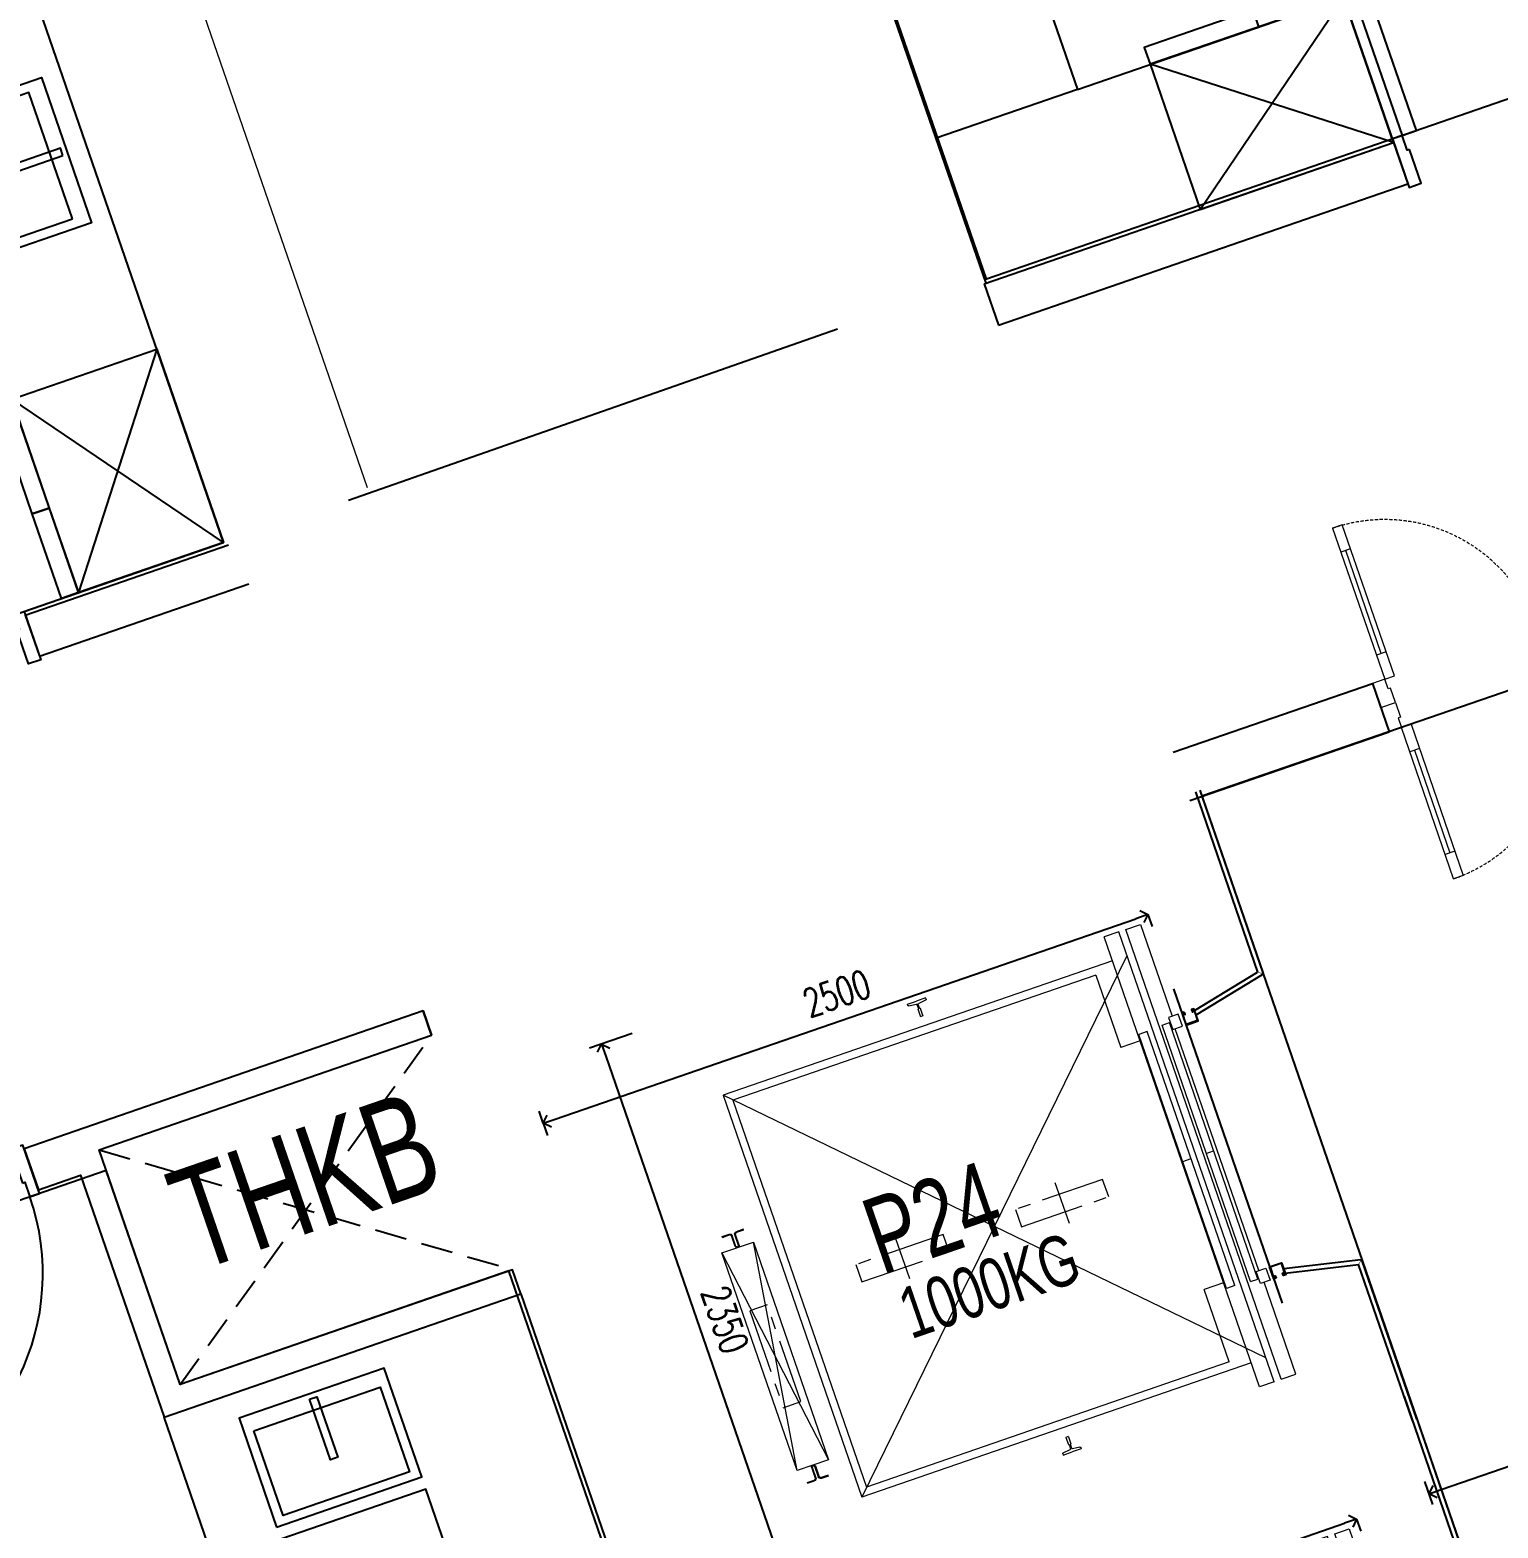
# Model space of a CAD drawing. Header units: millimetres. Extents: x -361699137 to 361252145, y -356478932 to 356523199.
# Drawn here: x 265879 to 271617, y 41041 to 46897 of the extents above; entities that cross this region are included whole.
import ezdxf
from ezdxf.enums import TextEntityAlignment as Align
from ezdxf.xclip import XClip

# ---------------------------------------------------------------- set-up
doc = ezdxf.new("R2010")
doc.units = ezdxf.units.MM
doc.header["$LTSCALE"] = 100
doc.header["$MEASUREMENT"] = 0
doc.header["$XCLIPFRAME"] = 0
for name, pattern in [('ACAD_ISO03W100', [30, 12, -18]), ('Xref_ST_MBDV Cot vach 30.7.2022$0$CENTERX2', [4, 2.5, -0.5, 0.5, -0.5]), ('Xref_ST_MBDV Cot vach 30.7.2022$0$HIDDEN', [0.375, 0.25, -0.125]), ('Xref_ST_MBDV Cot vach 30.7.2022$0$HIDDEN2', [0.1875, 0.125, -0.0625]), ('Xref_ST_MBDV Cot vach 30.7.2022$0$PHANTOMX2', [5, 2.5, -0.5, 0.5, -0.5, 0.5, -0.5])]:
    doc.linetypes.add(name, pattern=pattern)
for name, color, linetype in [('A-_FURN----_E-_N', 251, 'Continuous'), ('A-_SANIEQPT_E-_N', 251, 'Continuous'), ('A-ANNO-ROOM', 50, 'Continuous'), ('AUDIT_I_220808132811-12', 1, 'Continuous'), ('IDEA - dim', 251, 'Continuous'), ('KT-Net manh', 139, 'Continuous'), ('KT-Tuong', 1, 'Continuous'), ('Xref_ST_MBDV Cot vach 30.7.2022$0$KT-Khuat', 9, 'Xref_ST_MBDV Cot vach 30.7.2022$0$HIDDEN'), ('Xref_ST_MBDV Cot vach 30.7.2022$0$KT-Net manh', 139, 'Continuous'), ('Xref_ST_MBDV Cot vach 30.7.2022$0$KT-Text', 7, 'Continuous'), ('Xref_ST_MBDV Cot vach 30.7.2022$0$KT-Tuong', 1, 'Continuous')]:
    doc.layers.add(name, color=color, linetype=linetype)
for name, color, linetype, lineweight in [('AUDIT_I_220808132811-11', 7, 'Continuous', 9), ('Xref_ST_MBDV Cot vach 30.7.2022$0$CUA', 37, 'Continuous', 13), ('Xref_ST_MBDV Cot vach 30.7.2022$0$KT-Noi that', 36, 'Continuous', 9)]:
    doc.layers.add(name, color=color, linetype=linetype, lineweight=lineweight)
doc.layers.add('dien tich thong thuy', color=3, linetype='Continuous', plot=False)
doc.styles.add('220126_HDN_HBA typical plan$0$211210_HDN_HBA_TYPICAL PLAN CORE OPT 1$0$HBA-Text', font='GOTHIC.TTF')
doc.styles.add('Xref_ST_MBDV Cot vach 30.7.2022$0$Arial', font='arial.ttf', dxfattribs={"width": 0.7})
doc.styles.add('Xref_ST_MBDV Cot vach 30.7.2022$0$xref.N.Cot vach tang N2$0$DIM', font='vnsimli.shx', dxfattribs={"width": 0.7})
doc.dimstyles.new('Xref_ST_MBDV Cot vach 30.7.2022$0$xref.N.Cot vach tang N2$0$CCU 1-100 A1', dxfattribs={"dimscale": 100, "dimtxt": 2.2, "dimasz": 1, "dimexe": 1, "dimexo": 0, "dimgap": 1, "dimtad": 1, "dimdec": 0, "dimdsep": 46, "dimtxsty": 'Xref_ST_MBDV Cot vach 30.7.2022$0$xref.N.Cot vach tang N2$0$DIM', "dimblk1": 'Xref_ST_MBDV Cot vach 30.7.2022$0$xref.N.Cot vach tang N2$0$_ARCHTICK', "dimblk2": 'Xref_ST_MBDV Cot vach 30.7.2022$0$xref.N.Cot vach tang N2$0$_ARCHTICK', "dimsah": 1, "dimcen": 0, "dimdle": 1, "dimclrd": 256, "dimclre": 256, "dimclrt": 31, "dimadec": 0, "dimazin": 0, "dimtfac": 1, "dimtdec": 0, "dimtix": 1, "dimtmove": 2, "dimatfit": 3, "dimldrblk": 'Xref_ST_MBDV Cot vach 30.7.2022$0$xref.N.Cot vach tang N2$0$_ARCHTICK', "dimfxl": 8, "dimtolj": 1, "dimarcsym": 0})

# ---------------------------------------------------------------- blocks, each defined once
blk = doc.blocks.new('A$C1AAC5519')
at = {"layer": 'A-ANNO-ROOM', "insert": (773, 1216.6), "char_height": 600, "attachment_point": 2, "rotation": 50.44883, "style": '220126_HDN_HBA typical plan$0$211210_HDN_HBA_TYPICAL PLAN CORE OPT 1$0$HBA-Text'}
blk.add_mtext_dynamic_manual_height_columns('S.B1.', width=722857412.874, gutter_width=9765.6, heights=[0], dxfattribs=at)
blk = doc.blocks.new('A$C418F5BC8')
at = {"layer": 'A-ANNO-ROOM', "insert": (648.1, 1090.8), "char_height": 600, "attachment_point": 2, "rotation": 50.44883, "style": '220126_HDN_HBA typical plan$0$211210_HDN_HBA_TYPICAL PLAN CORE OPT 1$0$HBA-Text'}
blk.add_mtext_dynamic_manual_height_columns('SL-S', width=722857412.874, gutter_width=9765.6, heights=[0], dxfattribs=at)
blk = doc.blocks.new('A$C2A6C5140')
at = {"layer": 'A-ANNO-ROOM', "insert": (731.4, 1190, 0), "char_height": 600, "attachment_point": 2, "rotation": 50.44883, "style": '220126_HDN_HBA typical plan$0$211210_HDN_HBA_TYPICAL PLAN CORE OPT 1$0$HBA-Text'}
blk.add_mtext_dynamic_manual_height_columns('2-BR', width=722857412.874, gutter_width=9765.6, heights=[0], dxfattribs=at)
blk = doc.blocks.new('A$C5388591E')
at = {"layer": 'A-ANNO-ROOM', "insert": (894.3, 842.2, 0), "char_height": 600, "attachment_point": 2, "rotation": 1.40647, "style": '220126_HDN_HBA typical plan$0$211210_HDN_HBA_TYPICAL PLAN CORE OPT 1$0$HBA-Text'}
blk.add_mtext_dynamic_manual_height_columns('3-BR', width=722857412.874, gutter_width=9765.6, heights=[0], dxfattribs=at)
blk = doc.blocks.new('A$C21AF0CCA')
at = {"layer": 'A-ANNO-ROOM', "insert": (1197.6, 814.7), "char_height": 600, "attachment_point": 2, "rotation": 0.10543, "style": '220126_HDN_HBA typical plan$0$211210_HDN_HBA_TYPICAL PLAN CORE OPT 1$0$HBA-Text'}
blk.add_mtext_dynamic_manual_height_columns('S.B1P.', width=722857412.874, gutter_width=9765.6, heights=[0], dxfattribs=at)
blk = doc.blocks.new('Xref_ST_MBDV Cot vach 30.7.2022$0$TM 1000kg')
at = {"layer": 'Xref_ST_MBDV Cot vach 30.7.2022$0$KT-Net manh'}
for p, q in [((-2850, 2500), (-2850, 1742.2)), ((-2832, 2500), (-2832, 1754.4)), ((-2500, 1800), (-2500, 500)), ((-2850, 1742.2), (-2847, 1742.2)), ((-2847, 1742.2), (-2847, 1739.2)), ((-2550, 1674.2), (-2847, 1739.2)), ((-2550, 1692.7), (-2832, 1754.4)), ((-2550, 625.8), (-2847, 560.8)), ((-2550, 607.3), (-2832, 545.6)), ((-2850, 557.8), (-2847, 557.8)), ((-2850, -100), (-2850, 557.8)), ((-2847, 557.8), (-2847, 560.8)), ((-2832, -100), (-2832, 545.6))]:
    blk.add_line(p, q, dxfattribs=at)
at = {"layer": 'Xref_ST_MBDV Cot vach 30.7.2022$0$KT-Net manh', "const_width": 2}
for points in [[(-2847, 1742.2), (-2832, 1754.4)], [(-2847, 557.8), (-2832, 545.6)]]:
    blk.add_lwpolyline(points, dxfattribs=at)
at = {"layer": 'Xref_ST_MBDV Cot vach 30.7.2022$0$KT-Net manh', "ltscale": 2}
for points in [[(-2510, 1700), (-2500, 1700), (-2500, 1650), (-2550, 1650), (-2550, 1700), (-2540, 1700), (-2540, 1690), (-2541.6, 1690), (-2541.6, 1698.4), (-2548.4, 1698.4), (-2548.4, 1651.6), (-2501.6, 1651.6), (-2501.6, 1698.4), (-2508.4, 1698.4), (-2508.4, 1690), (-2510, 1690)], [(-2510, 600), (-2500, 600), (-2500, 650), (-2550, 650), (-2550, 600), (-2540, 600), (-2540, 610), (-2541.6, 610), (-2541.6, 601.6), (-2548.4, 601.6), (-2548.4, 648.4), (-2501.6, 648.4), (-2501.6, 601.6), (-2508.4, 601.6), (-2508.4, 610), (-2510, 610)]]:
    blk.add_lwpolyline(points, close=True, dxfattribs=at)
at = {"layer": 'Xref_ST_MBDV Cot vach 30.7.2022$0$KT-Noi that', "linetype": 'Continuous', "ltscale": 2}
for p, q in [((-2460, 2080, 0), (-2460, 1700, 0)), ((-2400, 2080, 0), (-2460, 2080, 0)), ((-2400, 220, 0), (-2400, 2080, 0)), ((-2370, 220, 0), (-2370, 2080, 0)), ((-2370, 2080, 0), (-2310, 2080, 0)), ((-2310, 220, 0), (-2310, 2080, 0)), ((-2310, 1981, 0), (-700, 1981, 0)), ((-2230, 1950, 0), (-730, 1950, 0)), ((-2230, 1950, 0), (-2230, 1650, 0)), ((-730, 1950, 0), (-730, 350, 0)), ((-700, 1981, 0), (-700, 319, 0)), ((-2455, 650, 0), (-2455, 1650, 0)), ((-2441.3, 620, 0), (-2441.3, 1680, 0)), ((-2411, 1680, 0), (-2441.3, 1680, 0)), ((-2411, 620, 0), (-2411, 1680, 0)), ((-2348, 625, 0), (-2348, 1675, 0)), ((-2348, 1675, 0), (-2314, 1675, 0)), ((-2314, 625, 0), (-2314, 1675, 0)), ((-2310, 1650, 0), (-2230, 1650, 0)), ((-2411, 1150, 0), (-2441.3, 1150, 0)), ((-2314, 1150, 0), (-2348, 1150, 0)), ((-2310, 650, 0), (-2230, 650, 0)), ((-2230, 350, 0), (-2230, 650, 0)), ((-2460, 220, 0), (-2460, 600, 0)), ((-2411, 620, 0), (-2441.3, 620, 0)), ((-2348, 625, 0), (-2314, 625, 0)), ((-2310, 319, 0), (-700, 319, 0)), ((-2230, 350, 0), (-730, 350, 0)), ((-2400, 220, 0), (-2460, 220, 0)), ((-2370, 220, 0), (-2310, 220, 0))]:
    blk.add_line(p, q, dxfattribs=at)
at = {"layer": 'Xref_ST_MBDV Cot vach 30.7.2022$0$KT-Noi that', "linetype": 'Continuous'}
for p, q in [((-1572.5, 2077, 0), (-1572.5, 2082, 0)), ((-1572.5, 2082, 0), (-1535, 2082, 0)), ((-1569.5, 2074, 0), (-1540.1, 2070.9, 0)), ((-1540, 2021, 0), (-1540, 2050, 0)), ((-1537.1, 2054.1, 0), (-1537.1, 2067.9, 0)), ((-1497.5, 2082, 0), (-1535, 2082, 0)), ((-1532.9, 2054.1, 0), (-1532.9, 2067.9, 0)), ((-1530, 2021, 0), (-1530, 2050, 0)), ((-1500.5, 2074, 0), (-1529.9, 2070.9, 0)), ((-1497.5, 2077, 0), (-1497.5, 2082, 0)), ((-1539, 2020, 0), (-1535, 2020, 0)), ((-1531, 2020, 0), (-1535, 2020, 0)), ((-603.5, 1460, 0), (-574.4, 1460, 0)), ((-603.5, 1456.8, 0), (-603.5, 1460, 0)), ((-603.5, 1456.8, 0), (-574.4, 1456.8, 0)), ((-568.2, 1406.2, 0), (-568.2, 1450.6, 0)), ((-565, 1406.2, 0), (-565, 1450.6, 0)), ((-555, 1406.2, 0), (-555, 1450.6, 0)), ((-551.8, 1406.2, 0), (-551.8, 1450.6, 0)), ((-516.5, 1460, 0), (-545.6, 1460, 0)), ((-516.5, 1456.8, 0), (-545.6, 1456.8, 0)), ((-516.5, 1456.8, 0), (-516.5, 1460, 0)), ((-558, 1403.2, 0), (-562, 1403.2, 0)), ((-558, 1400, 0), (-562, 1400, 0)), ((-568.2, 493.8, 0), (-568.2, 449.4, 0)), ((-565, 493.8, 0), (-565, 449.4, 0)), ((-558, 500, 0), (-562, 500, 0)), ((-558, 496.8, 0), (-562, 496.8, 0)), ((-555, 493.8, 0), (-555, 449.4, 0)), ((-551.8, 493.8, 0), (-551.8, 449.4, 0)), ((-603.5, 443.2, 0), (-574.4, 443.2, 0)), ((-603.5, 440, 0), (-574.4, 440, 0)), ((-516.5, 443.2, 0), (-545.6, 443.2, 0)), ((-516.5, 440, 0), (-545.6, 440, 0)), ((-1540, 279, 0), (-1540, 250, 0)), ((-1539, 280, 0), (-1535, 280, 0)), ((-1537.1, 245.9, 0), (-1537.1, 232.1, 0)), ((-1531, 280, 0), (-1535, 280, 0)), ((-1532.9, 245.9, 0), (-1532.9, 232.1, 0)), ((-1530, 279, 0), (-1530, 250, 0)), ((-1572.5, 223, 0), (-1572.5, 218, 0)), ((-1572.5, 218, 0), (-1535, 218, 0)), ((-1569.5, 226, 0), (-1540.1, 229.1, 0)), ((-1497.5, 218, 0), (-1535, 218, 0)), ((-1500.5, 226, 0), (-1529.9, 229.1, 0)), ((-1497.5, 223, 0), (-1497.5, 218, 0))]:
    blk.add_line(p, q, dxfattribs=at)
at = {"layer": 'Xref_ST_MBDV Cot vach 30.7.2022$0$KT-Noi that', "linetype": 'Xref_ST_MBDV Cot vach 30.7.2022$0$HIDDEN', "ltscale": 500}
for p, q in [((-2370, 1981, 0), (-700, 319, 0)), ((-2370, 319, 0), (-700, 1981, 0)), ((-495, 1400, 0), (-625, 500, 0)), ((-495, 500, 0), (-625, 1400, 0))]:
    blk.add_line(p, q, dxfattribs=at)
at = {"layer": 'Xref_ST_MBDV Cot vach 30.7.2022$0$KT-Noi that', "linetype": 'Xref_ST_MBDV Cot vach 30.7.2022$0$CENTERX2'}
for p, q in [((-1815, 1236, 0), (-1815, 1066.7, 0)), ((-1155, 1236, 0), (-1155, 1066.7, 0))]:
    blk.add_line(p, q, dxfattribs=at)
at = {"layer": 'Xref_ST_MBDV Cot vach 30.7.2022$0$KT-Noi that', "linetype": 'Continuous', "ltscale": 2, "elevation": 0}
for points in [[(-2485, 1700), (-2445, 1700), (-2445, 1650), (-2485, 1650)], [(-495, 1400), (-625, 1400), (-625, 500), (-495, 500)], [(-2485, 600), (-2445, 600), (-2445, 650), (-2485, 650)]]:
    blk.add_lwpolyline(points, close=True, dxfattribs=at)
at = {"layer": 'Xref_ST_MBDV Cot vach 30.7.2022$0$KT-Noi that', "linetype": 'Xref_ST_MBDV Cot vach 30.7.2022$0$PHANTOMX2', "elevation": 0}
for points in [[(-1635, 1186), (-1635, 1114), (-1995, 1114), (-1995, 1186)], [(-975, 1186), (-975, 1114), (-1335, 1114), (-1335, 1186)], [(-524, 1150), (-524, 750), (-596, 750), (-596, 1150)]]:
    blk.add_lwpolyline(points, close=True, dxfattribs=at)
at = {"layer": 'Xref_ST_MBDV Cot vach 30.7.2022$0$KT-Noi that', "linetype": 'Continuous'}
for centre, radius, start, end in [((-1569.5, 2077, 0), 3, 180, 270), ((-1540.1, 2067.9, 0), 3, 0, 90), ((-1542.3, 2054.7, 0), 5.25, 295.66972, 353.31728), ((-1529.9, 2067.9, 0), 3, 90, 180), ((-1527.7, 2054.7, 0), 5.25, 186.68272, 244.33028), ((-1500.5, 2077, 0), 3, 270, 0), ((-1539, 2021, 0), 1, 180, 270), ((-1531, 2021, 0), 1, 270, 0), ((-574.4, 1450.6, 0), 9.4, 0, 90), ((-574.4, 1450.6, 0), 6.2, 0, 90), ((-562, 1406.2, 0), 6.2, 180, 270), ((-562, 1406.2, 0), 3, 180, 270), ((-558, 1406.2, 0), 3, 270, 0), ((-558, 1406.2, 0), 6.2, 270, 0), ((-545.6, 1450.6, 0), 9.4, 90, 180), ((-545.6, 1450.6, 0), 6.2, 90, 180), ((-562, 493.8, 0), 6.2, 90, 180), ((-562, 493.8, 0), 3, 90, 180), ((-558, 493.8, 0), 6.2, 0, 90), ((-558, 493.8, 0), 3, 0, 90), ((-574.4, 449.4, 0), 6.2, 270, 0), ((-574.4, 449.4, 0), 9.4, 270, 0), ((-545.6, 449.4, 0), 9.4, 180, 270), ((-545.6, 449.4, 0), 6.2, 180, 270), ((-1539, 279, 0), 1, 90, 180), ((-1542.3, 245.3, 0), 5.25, 6.68272, 64.33028), ((-1527.7, 245.3, 0), 5.25, 115.66972, 173.31728), ((-1531, 279, 0), 1, 0, 90), ((-1569.5, 223, 0), 3, 90, 180), ((-1540.1, 232.1, 0), 3, 270, 0), ((-1529.9, 232.1, 0), 3, 180, 270), ((-1500.5, 223, 0), 3, 0, 90)]:
    blk.add_arc(centre, radius, start, end, dxfattribs=at)
blk = doc.blocks.new('*U165')
for p, q in [((-1260, 525), (-1300, 525)), ((-1280, 100), (-1280, 525)), ((-90, 525), (-50, 525)), ((-70, 100), (-70, 525)), ((-1260, 100), (-1300, 100)), ((-90, 100), (-50, 100))]:
    blk.add_line(p, q)
for points in [[(-1300, 0), (-1260, 0), (-1260, 625), (-1300, 625)], [(-50, 0), (-90, 0), (-90, 625), (-50, 625)], [(-1350, -100), (-1290, -100), (-1290, -40), (-1300, -40), (-1300, 0), (-1350, 0)], [(0, -100), (-60, -100), (-60, -40), (-50, -40), (-50, 0), (0, 0)]]:
    blk.add_lwpolyline(points, close=True)
at = {"linetype": 'Xref_ST_MBDV Cot vach 30.7.2022$0$HIDDEN2'}
for centre, start, end in [((-1300, 0), 0, 89.99996), ((-50, 0), 90.00004, 180)]:
    blk.add_arc(centre, 625, start, end, dxfattribs=at)
blk = doc.blocks.new('*U205')
at = {"ltscale": 5}
for points in [[(-300, -450), (300, -450), (300, 0), (-300, 0)], [(-15, -20), (15, -20), (15, -270), (-15, -270)], [(-261, -65), (261, -65), (261, -415), (-261, -415)]]:
    blk.add_lwpolyline(points, close=True, dxfattribs=at)
blk = doc.blocks.new('12')
at = {"layer": 'A-_FURN----_E-_N', "linetype": 'Continuous', "elevation": 0}
for points in [[(185, 897.7), (185, 967.7), (535, 967.7), (535, 897.7)], [(535, 897.7), (535, 967.7), (985, 967.7), (985, 897.7)], [(185, 297.7), (185, 897.7), (985, 897.7), (985, 297.7)]]:
    blk.add_lwpolyline(points, close=True, dxfattribs=at)
at = {"layer": 'IDEA - dim'}
blk.add_lwpolyline([(125, 1172.7), (125, 1162.7), (185, 1162.7), (185, 1122.7), (-15, 1122.7), (-15, 1172.7)], close=True, dxfattribs=at)
at = {"layer": 'IDEA - dim', "elevation": 0}
blk.add_lwpolyline([(985, 897.7), (985, 297.7)], dxfattribs=at)
at = {"layer": 'KT-Net manh', "linetype": 'ACAD_ISO03W100', "ltscale": 4}
for p, q in [((185, 297.7, 0), (985, 897.7, 0)), ((985, 297.7, 0), (185, 897.7, 0))]:
    blk.add_line(p, q, dxfattribs=at)
at = {"layer": 'KT-Net manh', "extrusion": (2.71928e-09, -1.5929e-08, 1), "elevation": 0}
blk.add_lwpolyline([(185, 1122.7), (185, 297.7), (3015, 297.7), (3015, 97.7), (3835, 97.7), (3835, -116.9)], dxfattribs=at)
at = {"layer": 'KT-Tuong'}
for points in [[(0, 1122.7), (0, 257.7)], [(170, 1122.7), (170, 282.7)]]:
    blk.add_lwpolyline(points, dxfattribs=at)
at = {"layer": 'KT-Tuong', "elevation": 0}
blk.add_lwpolyline([(170, 1122.7), (0, 1122.7)], dxfattribs=at)
at = {"layer": 'A-_SANIEQPT_E-_N', "linetype": 'Continuous', "extrusion": (-2.71928e-09, 1.5929e-08, -1), "zscale": -1, "rotation": 179.9999999660112}
blk.add_blockref('*U205', (-1835, 377.7, 0), dxfattribs=at)
blk = doc.blocks.new('13')
blk.add_lwpolyline([(0, -11425), (-100, -11425)])
at = {"layer": 'IDEA - dim'}
blk.add_line((-170, -9775), (0, -9775), dxfattribs=at)
blk.add_lwpolyline([(-125, -9725), (-125, -9735), (-185, -9735), (-185, -9775), (15, -9775), (15, -9725)], close=True, dxfattribs=at)
blk.add_lwpolyline([(-1170, -9950), (-1170, -11425), (-3570, -11425), (-3570, -10825), (-1770, -10825), (-1770, -9950), (-1170, -9950)], dxfattribs=at)
blk.add_arc((-185, -8815), 920, 180, 270, dxfattribs=at)
at = {"layer": 'KT-Tuong'}
blk.add_lwpolyline([(0, -9950), (0, -9775), (-170, -9775), (-170, -9950), (-1170, -9950), (-1170, -11425), (-1070, -11425), (-1070, -10050), (-100, -10050), (-100, -11425), (0, -11425)], close=True, dxfattribs=at)
at = {"layer": 'Xref_ST_MBDV Cot vach 30.7.2022$0$KT-Khuat', "linetype": 'Xref_ST_MBDV Cot vach 30.7.2022$0$HIDDEN', "ltscale": 5}
for p, q in [((-1070, -10050), (-100, -11425)), ((-100, -10050), (-1070, -11425))]:
    blk.add_line(p, q, dxfattribs=at)
at = {"layer": 'IDEA - dim', "rotation": 270}
blk.add_blockref('*U205', (-1270, -10525), dxfattribs=at)
blk = doc.blocks.new('dc')
for points in [[(-1100, -40), (-1110, -40), (-1110, -100), (-1150, -100), (-1150, 100), (-1100, 100)], [(-50, -40), (-40, -40), (-40, -100), (0, -100), (0, 100), (-50, 100)], [(-1110, -400), (-1110, -100), (-1050, -100), (-1050, -400)], [(-40, -870), (-40, -100), (-100, -100), (-100, -870)]]:
    blk.add_lwpolyline(points, close=True)
for centre, radius, start, end in [((-1110, -100), 300, 270, 0), ((-40, -100), 770, 180, 270)]:
    blk.add_arc(centre, radius, start, end)
blk = doc.blocks.new('19')
at = {"layer": 'A-_FURN----_E-_N', "linetype": 'Continuous'}
for points in [[(-9657.7, 10470), (-9657.7, 10540), (-10107.7, 10540), (-10107.7, 10470)], [(-9307.7, 9870), (-9307.7, 10470), (-10107.7, 10470), (-10107.7, 9870)]]:
    blk.add_lwpolyline(points, close=True, dxfattribs=at)
at = {"layer": 'IDEA - dim'}
for p, q in [((-10407.7, 12100), (-10407.7, 10470)), ((-10407.7, 10470), (-10992.3, 10470))]:
    blk.add_line(p, q, dxfattribs=at)
for points in [[(-10992.3, 9870), (-10992.3, 12700), (-9307.7, 12700), (-9307.7, 12100), (-10407.7, 12100)], [(-10407.7, 10470), (-9307.7, 10470), (-9307.7, 9870)]]:
    blk.add_lwpolyline(points, dxfattribs=at)
at = {"layer": 'KT-Net manh', "linetype": 'ACAD_ISO03W100', "ltscale": 4}
for p, q in [((-9307.7, 9870), (-10107.7, 10470)), ((-10107.7, 9870), (-9307.7, 10470))]:
    blk.add_line(p, q, dxfattribs=at)
at = {"layer": 'KT-Tuong'}
for p, q in [((-11000, 9870), (-11000, 9700)), ((-9307.7, 9870), (-9307.7, 9700)), ((-11000, 9700), (-9307.7, 9700))]:
    blk.add_line(p, q, dxfattribs=at)
blk.add_lwpolyline([(-11000, 9870), (-9307.7, 9870)], dxfattribs=at)
at = {"layer": 'A-_FURN----_E-_N', "rotation": 180.0000000195502}
blk.add_blockref('dc', (-9307.7, 9785), dxfattribs=at)
blk = doc.blocks.new('Xref_ST_MBDV Cot vach 30.7.2022$0$xref.N.Cot vach tang N2$0$_Open90')
at = {"color": 0, "linetype": 'ByBlock', "lineweight": -2}
for p, q in [((0, 0), (-1, 0)), ((-0.5, 0.5), (0, 0)), ((0, 0), (-0.5, -0.5))]:
    blk.add_line(p, q, dxfattribs=at)
blk = doc.blocks.new('*D537')
at = {"layer": 'Defpoints', "color": 5, "transparency": 16777216}
for p, q in [((268232.4, 42974.1), (268065.7, 42916.5)), ((268129.3, 42885.6), (268863.5, 40758.8)), ((268999.3, 40752.8), (268832.6, 40695.2))]:
    blk.add_line(p, q, dxfattribs=at)
at = {"layer": 'Defpoints', "color": 0, "transparency": 16777216}
for p in [(268232.4, 42974.1), (268999.3, 40752.8), (268879.8, 40711.5)]:
    blk.add_point(p, dxfattribs=at)
at = {"layer": 'Defpoints', "color": 5, "transparency": 16777216}
for p, xscale, yscale, zscale, rotation in [((268112.9, 42932.9), 50.00000000000001, 50.00000000000001, 50.00000000000001, 109.0471379530757), ((268879.8, 40711.5), 49.99999999999999, 49.99999999999999, 49.99999999999999, 289.0471379530757)]:
    blk.add_blockref('Xref_ST_MBDV Cot vach 30.7.2022$0$xref.N.Cot vach tang N2$0$_Open90', p, dxfattribs=dict(at, xscale=xscale, yscale=yscale, zscale=zscale, rotation=rotation))
at = {"layer": 'Defpoints', "color": 5, "transparency": 16777216, "insert": (268595.6, 41856.5), "char_height": 110, "attachment_point": 5, "rotation": 289.04714, "style": 'Xref_ST_MBDV Cot vach 30.7.2022$0$xref.N.Cot vach tang N2$0$DIM'}
blk.add_mtext('\\A1;2350', dxfattribs=at)
blk = doc.blocks.new('Xref_ST_MBDV Cot vach 30.7.2022$0$xref.N.Cot vach tang N2$0$_ARCHTICK')
at = {"color": 0, "linetype": 'ByBlock', "const_width": 0.15}
blk.add_lwpolyline([(-0.5, -0.5), (0.5, 0.5)], dxfattribs=at)
blk = doc.blocks.new('*D538')
at = {"layer": 'Defpoints', "color": 5, "transparency": 16777216}
for p, q in [((267932.2, 42639.8), (270200.8, 43423)), ((270248.1, 43439.3), (270264.4, 43392)), ((267885, 42623.4), (267868.6, 42670.7))]:
    blk.add_line(p, q, dxfattribs=at)
at = {"layer": 'Defpoints', "color": 0, "transparency": 16777216}
for p in [(270248.1, 43439.3), (270248.1, 43439.3), (267885, 42623.4)]:
    blk.add_point(p, dxfattribs=at)
at = {"layer": 'Defpoints', "color": 5, "transparency": 16777216}
for p, xscale, yscale, zscale, rotation in [((270248.1, 43439.3), 50.00000000000001, 50.00000000000001, 50.00000000000001, 19.04713795307723), ((267885, 42623.4), 50, 50, 50, 199.0471379530772)]:
    blk.add_blockref('Xref_ST_MBDV Cot vach 30.7.2022$0$xref.N.Cot vach tang N2$0$_Open90', p, dxfattribs=dict(at, xscale=xscale, yscale=yscale, zscale=zscale, rotation=rotation))
at = {"layer": 'Defpoints', "color": 5, "transparency": 16777216, "insert": (269032.3, 43130.6), "char_height": 110, "attachment_point": 5, "rotation": 19.04714, "style": 'Xref_ST_MBDV Cot vach 30.7.2022$0$xref.N.Cot vach tang N2$0$DIM'}
blk.add_mtext('\\A1;2500', dxfattribs=at)
blk = doc.blocks.new('*D540')
at = {"layer": 'Defpoints', "color": 5, "transparency": 16777216}
for p, q in [((268748.1, 40276.6), (271016.7, 41059.9)), ((271064, 41076.2), (271080.3, 41028.9)), ((268700.8, 40260.3), (268717.1, 40213))]:
    blk.add_line(p, q, dxfattribs=at)
at = {"layer": 'Defpoints', "color": 0, "transparency": 16777216}
for p in [(271064, 41076.2), (271064, 41076.2), (268700.8, 40260.3)]:
    blk.add_point(p, dxfattribs=at)
at = {"layer": 'Defpoints', "color": 5, "transparency": 16777216}
for p, xscale, yscale, zscale, rotation in [((271064, 41076.2), 50.00000000000001, 50.00000000000001, 50.00000000000001, 19.04713795307723), ((268700.8, 40260.3), 50, 50, 50, 199.0471379530772)]:
    blk.add_blockref('Xref_ST_MBDV Cot vach 30.7.2022$0$xref.N.Cot vach tang N2$0$_Open90', p, dxfattribs=dict(at, xscale=xscale, yscale=yscale, zscale=zscale, rotation=rotation))
at = {"layer": 'Defpoints', "color": 5, "transparency": 16777216, "insert": (269848.1, 40767.5), "char_height": 110, "attachment_point": 5, "rotation": 19.04714, "style": 'Xref_ST_MBDV Cot vach 30.7.2022$0$xref.N.Cot vach tang N2$0$DIM'}
blk.add_mtext('\\A1;2500', dxfattribs=at)
blk = doc.blocks.new('*D543')
at = {"layer": 'Defpoints', "color": 5, "transparency": 16777216}
for p, q in [((274197.5, 42111.8), (274166.5, 42201.7)), ((271394.3, 41191.7), (274135.6, 42138.1)), ((271361.8, 41132.8), (271330.8, 41222.7))]:
    blk.add_line(p, q, dxfattribs=at)
at = {"layer": 'Defpoints', "color": 0, "transparency": 16777216}
for p in [(274182.8, 42154.4), (274197.5, 42111.8), (271361.8, 41132.8)]:
    blk.add_point(p, dxfattribs=at)
at = {"layer": 'Defpoints', "color": 5, "transparency": 16777216, "xscale": 50, "yscale": 50, "zscale": 50}
for p, rotation in [((274182.8, 42154.4), 19.04713795307476), ((271347.1, 41175.4), 199.0471379530748)]:
    blk.add_blockref('Xref_ST_MBDV Cot vach 30.7.2022$0$xref.N.Cot vach tang N2$0$_Open90', p, dxfattribs=dict(at, rotation=rotation))
at = {"layer": 'Defpoints', "color": 5, "transparency": 16777216, "insert": (272730.7, 41764.2), "char_height": 110, "attachment_point": 5, "rotation": 19.04714, "style": 'Xref_ST_MBDV Cot vach 30.7.2022$0$xref.N.Cot vach tang N2$0$DIM'}
blk.add_mtext('\\A1;3000', dxfattribs=at)
blk = doc.blocks.new('ĂERWER')
at = {"layer": 'Xref_ST_MBDV Cot vach 30.7.2022$0$KT-Text', "style": 'Xref_ST_MBDV Cot vach 30.7.2022$0$Arial', "width": 0.7}
blk.add_text('P24', height=300, rotation=19.04679, dxfattribs=at).set_placement((-66814.9, 41904.6), align=Align.CENTER)
blk.add_text('1000KG', height=200, rotation=19.04679, dxfattribs=at).set_placement((-66947.7, 41570.8))
blk = doc.blocks.new('*D565')
at = {"layer": 'Defpoints', "color": 5, "transparency": 16777216}
for p, q in [((268232.4, 42974.1), (268065.7, 42916.5)), ((268129.3, 42885.6), (268863.5, 40758.8)), ((268999.3, 40752.8), (268832.6, 40695.2))]:
    blk.add_line(p, q, dxfattribs=at)
at = {"layer": 'Defpoints', "color": 0, "transparency": 16777216}
for p in [(268232.4, 42974.1), (268999.3, 40752.8), (268879.8, 40711.5)]:
    blk.add_point(p, dxfattribs=at)
at = {"layer": 'Defpoints', "color": 5, "transparency": 16777216}
for p, xscale, yscale, zscale, rotation in [((268112.9, 42932.9), 50.00000000000001, 50.00000000000001, 50.00000000000001, 109.0471379530757), ((268879.8, 40711.5), 49.99999999999999, 49.99999999999999, 49.99999999999999, 289.0471379530757)]:
    blk.add_blockref('Xref_ST_MBDV Cot vach 30.7.2022$0$xref.N.Cot vach tang N2$0$_Open90', p, dxfattribs=dict(at, xscale=xscale, yscale=yscale, zscale=zscale, rotation=rotation))
at = {"layer": 'Defpoints', "color": 5, "transparency": 16777216, "insert": (268595.6, 41856.5), "char_height": 110, "attachment_point": 5, "rotation": 289.04714, "style": 'Xref_ST_MBDV Cot vach 30.7.2022$0$xref.N.Cot vach tang N2$0$DIM'}
blk.add_mtext('\\A1;2350', dxfattribs=at)
blk = doc.blocks.new('*D566')
at = {"layer": 'Defpoints', "color": 5, "transparency": 16777216}
for p, q in [((267932.2, 42639.8), (270200.8, 43423)), ((270248.1, 43439.3), (270264.4, 43392)), ((267885, 42623.4), (267901.3, 42576.2))]:
    blk.add_line(p, q, dxfattribs=at)
at = {"layer": 'Defpoints', "color": 0, "transparency": 16777216}
for p in [(270248.1, 43439.3), (270248.1, 43439.3), (267885, 42623.4)]:
    blk.add_point(p, dxfattribs=at)
at = {"layer": 'Defpoints', "color": 5, "transparency": 16777216}
for p, xscale, yscale, zscale, rotation in [((270248.1, 43439.3), 50.00000000000001, 50.00000000000001, 50.00000000000001, 19.04713795307723), ((267885, 42623.4), 50, 50, 50, 199.0471379530772)]:
    blk.add_blockref('Xref_ST_MBDV Cot vach 30.7.2022$0$xref.N.Cot vach tang N2$0$_Open90', p, dxfattribs=dict(at, xscale=xscale, yscale=yscale, zscale=zscale, rotation=rotation))
at = {"layer": 'Defpoints', "color": 5, "transparency": 16777216, "insert": (269032.3, 43130.6), "char_height": 110, "attachment_point": 5, "rotation": 19.04714, "style": 'Xref_ST_MBDV Cot vach 30.7.2022$0$xref.N.Cot vach tang N2$0$DIM'}
blk.add_mtext('\\A1;2500', dxfattribs=at)
blk = doc.blocks.new('*D568')
at = {"layer": 'Defpoints', "color": 5, "transparency": 16777216}
for p, q in [((268748.1, 40276.6), (271016.7, 41059.9)), ((271064, 41076.2), (271080.3, 41028.9)), ((268700.8, 40260.3), (268717.1, 40213))]:
    blk.add_line(p, q, dxfattribs=at)
at = {"layer": 'Defpoints', "color": 0, "transparency": 16777216}
for p in [(271064, 41076.2), (271064, 41076.2), (268700.8, 40260.3)]:
    blk.add_point(p, dxfattribs=at)
at = {"layer": 'Defpoints', "color": 5, "transparency": 16777216}
for p, xscale, yscale, zscale, rotation in [((271064, 41076.2), 50.00000000000001, 50.00000000000001, 50.00000000000001, 19.04713795307723), ((268700.8, 40260.3), 50, 50, 50, 199.0471379530772)]:
    blk.add_blockref('Xref_ST_MBDV Cot vach 30.7.2022$0$xref.N.Cot vach tang N2$0$_Open90', p, dxfattribs=dict(at, xscale=xscale, yscale=yscale, zscale=zscale, rotation=rotation))
at = {"layer": 'Defpoints', "color": 5, "transparency": 16777216, "insert": (269848.1, 40767.5), "char_height": 110, "attachment_point": 5, "rotation": 19.04714, "style": 'Xref_ST_MBDV Cot vach 30.7.2022$0$xref.N.Cot vach tang N2$0$DIM'}
blk.add_mtext('\\A1;2500', dxfattribs=at)
blk = doc.blocks.new('*D571')
at = {"layer": 'Defpoints', "color": 5, "transparency": 16777216}
for p, q in [((274197.5, 42111.8), (274166.5, 42201.7)), ((271394.3, 41191.7), (274135.6, 42138.1)), ((271361.8, 41132.8), (271330.8, 41222.7))]:
    blk.add_line(p, q, dxfattribs=at)
at = {"layer": 'Defpoints', "color": 0, "transparency": 16777216}
for p in [(274182.8, 42154.4), (274197.5, 42111.8), (271361.8, 41132.8)]:
    blk.add_point(p, dxfattribs=at)
at = {"layer": 'Defpoints', "color": 5, "transparency": 16777216, "xscale": 50, "yscale": 50, "zscale": 50}
for p, rotation in [((274182.8, 42154.4), 19.04713795307476), ((271347.1, 41175.4), 199.0471379530748)]:
    blk.add_blockref('Xref_ST_MBDV Cot vach 30.7.2022$0$xref.N.Cot vach tang N2$0$_Open90', p, dxfattribs=dict(at, rotation=rotation))
at = {"layer": 'Defpoints', "color": 5, "transparency": 16777216, "insert": (272730.7, 41764.2), "char_height": 110, "attachment_point": 5, "rotation": 19.04714, "style": 'Xref_ST_MBDV Cot vach 30.7.2022$0$xref.N.Cot vach tang N2$0$DIM'}
blk.add_mtext('\\A1;3000', dxfattribs=at)

msp = doc.modelspace()

# ---------------------------------------------------------------- linework, layer by layer
at = {"layer": 'AUDIT_I_220808132811-11', "elevation": 0}
msp.add_lwpolyline([(267198.6, 45106.9), (264783.7, 52101.6, 0.364359), (260075.7, 54156.4), (231140, 44174.2, 0.451905), (228923.6, 38521.1), (237036.8, 24907.3, 0.310679), (243199.8, 22936), (265722.6, 30727.4, 0.229922), (266007.5, 31142.1), (266228.4, 32158.8, -0.27899), (266687.3, 32660.4), (271107.6, 34181, -0.41434), (271760.2, 33863.9), (280089.4, 9773.2, 0.319754), (285287.5, 6070.4), (330424.8, 6070.4, 0.480869), (335565.4, 12501.3), (334956.7, 15196.4), (334911.5, 15396.9), (333136, 23916.5)], format="xyb", dxfattribs=at)
at = {"layer": 'AUDIT_I_220808132811-12', "elevation": 0}
msp.add_lwpolyline([(267123.4, 45059.2), (269034.5, 45729)], dxfattribs=at)
msp.add_lwpolyline([(267123.4, 45059.2), (269034.5, 45729)], dxfattribs=at)
at = {"layer": 'dien tich thong thuy', "elevation": 0}
for points in [[(279942.4, 49358.8), (276972.1, 50214.4), (277509.5, 48657.8), (274839.2, 47735.9), (274341.5, 49177.4), (273916.1, 49030.6), (274413.8, 47589.1), (273137.7, 47148.5), (273141, 47139), (272276.1, 46840.4), (271217.4, 46474.9), (269617.7, 45922.7), (268694.2, 48597.7), (268512, 48534.9), (268247.7, 49301.5)], [(279942.4, 49358.8), (276972.1, 50214.4), (277509.5, 48657.8), (274839.2, 47735.9), (274341.5, 49177.4), (273916.1, 49030.6), (274413.8, 47589.1), (273137.7, 47148.5), (273141, 47139), (272276.1, 46840.4), (271217.4, 46474.9), (269617.7, 45922.7), (268694.2, 48597.7), (268512, 48534.9), (268247.7, 49301.5)], [(264502.1, 41850.2), (262375.3, 41115.9), (262970.9, 39390.8), (262852.7, 39350.1), (263852.9, 36453), (263961.6, 36490.6), (264874.5, 33843.4), (267328.4, 34690.6), (267451.2, 34733), (269975.1, 35604.3), (267751, 42046.2), (266465.5, 41602.4), (266176.7, 42438.9), (265902.5, 42344.3), (264985.6, 42027.7), (264498.8, 41859.7), (264502.1, 41850.2)], [(264502.1, 41850.2), (262375.3, 41115.9), (262970.9, 39390.8), (262852.7, 39350.1), (263852.9, 36453), (263961.6, 36490.6), (264874.5, 33843.4), (267328.4, 34690.6), (267451.2, 34733), (269975.1, 35604.3), (267751, 42046.2), (266465.5, 41602.4), (266176.7, 42438.9), (265902.5, 42344.3), (264985.6, 42027.7), (264498.8, 41859.7), (264502.1, 41850.2)]]:
    msp.add_lwpolyline(points, dxfattribs=at)
at = {"layer": 'Xref_ST_MBDV Cot vach 30.7.2022$0$KT-Net manh', "elevation": 0}
msp.add_lwpolyline([(270458.8, 43901.4), (272971.7, 36623), (275712.9, 37569.4), (273207.6, 44847.7)], close=True, dxfattribs=at)
msp.add_lwpolyline([(270458.8, 43901.4), (272971.7, 36623), (275712.9, 37569.4), (273207.6, 44847.7)], close=True, dxfattribs=at)
at = {"layer": 'Xref_ST_MBDV Cot vach 30.7.2022$0$KT-Tuong'}
for p, q in [((270346.4, 44074.3, 0), (271126.3, 44342.7, 0)), ((270346.4, 44074.3, 0), (271126.3, 44342.7, 0)), ((271126.3, 44342.7, 0), (271191.5, 44153.6, 0)), ((271126.3, 44342.7, 0), (271191.5, 44153.6, 0)), ((270411.5, 43885.2, 0), (271191.5, 44153.6, 0)), ((270411.5, 43885.2, 0), (271191.5, 44153.6, 0))]:
    msp.add_line(p, q, dxfattribs=at)

# ---------------------------------------------------------------- block references
at = {"layer": 'A-ANNO-ROOM'}
for p in [(-259643.7, 30107.5, 0), (-265285.3, 28918.9, 0), (-245554.4, 25356.8, 0), (-227992.2, 24030.2, 0), (-256709.5, 21832.9, 0), (-262170.1, 20336.7, 0), (-227340, 20267.8, 0), (-224467.8, 15310.1, 0)]:
    msp.add_blockref('A$C21AF0CCA', p, dxfattribs=at)
at = {"layer": 'dien tich thong thuy'}
for name, p, rotation in [('A$C2A6C5140', (-231902.2, 41866.7, 0), 310.9576437198666), ('A$C2A6C5140', (-223136.1, 38294.9, 0), 310.9576437198666), ('A$C2A6C5140', (-179022.3, 13510.4, 0), 310.9576437198666), ('A$C2A6C5140', (-199561.1, 2743, 0), 310.9576437198666), ('A$C2A6C5140', (-176749.4, 2773.7, 0), 310.9576437198666), ('A$C2A6C5140', (-192735.1, 2545.1, 0), 310.9576437198666), ('A$C418F5BC8', (-243956.4, 39603.9, 0), 309.6632197063607), ('A$C418F5BC8', (-248126.4, 37597.1, 0), 309.6632197063607), ('A$C418F5BC8', (-251890.4, 36548.6, 0), 309.6632197063607), ('A$C418F5BC8', (-255839.4, 34945, 0), 309.6632197063607), ('A$C1AAC5519', (-240877.1, 28052.6, 0), 309.6566028083925), ('A$C1AAC5519', (-219521.6, 27682.2, 0), 309.6566028083925), ('A$C1AAC5519', (-217651.9, 24628, 0), 309.6566028083925), ('A$C1AAC5519', (-267764, 19262.7, 0), 309.6566028083925), ('A$C418F5BC8', (-223053.1, 10712.7, 0), 309.6632197063607), ('A$C1AAC5519', (-213503.8, 3324.6, -0.3), 309.6566028083925), ('A$C1AAC5519', (-207798.7, 3064.6, 0), 309.6566028083925), ('A$C1AAC5519', (-184128.2, 2786.5, 0), 309.6566028083925)]:
    msp.add_blockref(name, p, dxfattribs=dict(at, rotation=rotation))
for p in [(-273086, 28673.9, 0), (-220441.7, 3035.2, 0)]:
    msp.add_blockref('A$C5388591E', p, dxfattribs=at)
at = {"layer": 'IDEA - dim', "rotation": 109.0471379536515}
msp.add_blockref('13', (256616.5, 39334, 0), dxfattribs=at)
msp.add_blockref('13', (256616.5, 39334, 0), dxfattribs=at)
at = {"layer": 'Xref_ST_MBDV Cot vach 30.7.2022$0$CUA', "xscale": -1, "rotation": 18.99710501133985}
msp.add_blockref('*U165', (271126.3, 44342.7, 0), dxfattribs=at)
msp.add_blockref('*U165', (271126.3, 44342.7, 0), dxfattribs=at)
at = {"layer": 'Xref_ST_MBDV Cot vach 30.7.2022$0$CUA', "rotation": 198.9971050113357}
msp.add_blockref('*U165', (271191.5, 44153.6, 0), dxfattribs=at)
msp.add_blockref('*U165', (271191.5, 44153.6, 0), dxfattribs=at)
at = {"layer": 'Xref_ST_MBDV Cot vach 30.7.2022$0$KT-Noi that', "xscale": -1, "rotation": 19.04679309956865}
for p in [(268572.6, 40631.9, 0), (269388.4, 38268.8, 0), (269388.4, 38268.8, 0)]:
    msp.add_blockref('Xref_ST_MBDV Cot vach 30.7.2022$0$TM 1000kg', p, dxfattribs=at)

# ---------------------------------------------------------------- texts
at = {"layer": 'Xref_ST_MBDV Cot vach 30.7.2022$0$KT-Text', "extrusion": (-7.74205e-08, -2.60102e-08, 1), "style": 'Xref_ST_MBDV Cot vach 30.7.2022$0$Arial', "width": 0.7}
for s, p in [('THKB', (267018, 42210.8, 0)), ('THKB', (267018, 42210.8, 0)), ('SẢNH THANG MÁY', (272998.7, 40729.2, 0)), ('SẢNH THANG MÁY', (272998.7, 40729.2, 0))]:
    msp.add_text(s, height=400, rotation=19, dxfattribs=at).set_placement(p, align=Align.CENTER)

# ---------------------------------------------------------------- dimensions: what is measured, and where the dimension line sits
at = {"layer": 'Defpoints', "color": 5}
for p1, p2, distance, picture, middle in [((267885, 42623.4, 0), (270248.1, 43439.3, 0), 0, '*D538', (269032.3, 43130.6, 0)), ((267885, 42623.4, 0), (270248.1, 43439.3, 0), 0, '*D566', (269032.3, 43130.6, 0)), ((268232.4, 42974.1, 0), (268999.3, 40752.8, 0), -126.4, '*D537', (268595.6, 41856.5, 0)), ((268232.4, 42974.1, 0), (268999.3, 40752.8, 0), -126.4, '*D565', (268595.6, 41856.5, 0)), ((271361.8, 41132.8, 0), (274197.5, 42111.8, 0), 45.1, '*D543', (272730.7, 41764.2, 0)), ((271361.8, 41132.8, 0), (274197.5, 42111.8, 0), 45.1, '*D571', (272730.7, 41764.2, 0)), ((268700.8, 40260.3, 0), (271064, 41076.2, 0), 0, '*D540', (269848.1, 40767.5, 0)), ((268700.8, 40260.3, 0), (271064, 41076.2, 0), 0, '*D568', (269848.1, 40767.5, 0))]:
    dim = msp.add_aligned_dim(p1=p1, p2=p2, distance=distance, dimstyle='Xref_ST_MBDV Cot vach 30.7.2022$0$xref.N.Cot vach tang N2$0$CCU 1-100 A1', override={"dimscale": 50, "dimblk1": 'Xref_ST_MBDV Cot vach 30.7.2022$0$xref.N.Cot vach tang N2$0$_Open90', "dimblk2": 'Xref_ST_MBDV Cot vach 30.7.2022$0$xref.N.Cot vach tang N2$0$_Open90', "dimclrd": 5, "dimclre": 5, "dimclrt": 5, "dimlwd": 65535, "dimlwe": 65535}, dxfattribs=at)
    dim.commit()
    dim.dimension.update_dxf_attribs({"geometry": picture, "text_midpoint": middle})

# ---------------------------------------------------------------- next in the draw order: block references
at = {"layer": 'IDEA - dim', "extrusion": (-1.41695e-08, -7.76877e-09, 1), "rotation": 109.0471379200311}
msp.add_blockref('12', (266977.6, 44815.4, 0), dxfattribs=at)

# ---------------------------------------------------------------- next in the draw order: linework, layer by layer
at = {"layer": 'AUDIT_I_220808132811-11', "elevation": 0}
msp.add_lwpolyline([(267198.6, 45106.9), (264783.7, 52101.6, 0.364359), (260075.7, 54156.4), (231140, 44174.2, 0.451905), (228923.6, 38521.1), (237036.8, 24907.3, 0.310679), (243199.8, 22936), (265722.6, 30727.4, 0.229922), (266007.5, 31142.1), (266228.4, 32158.8, -0.27899), (266687.3, 32660.4), (271107.6, 34181, -0.41434), (271760.2, 33863.9), (280089.4, 9773.2, 0.319754), (285287.5, 6070.4), (330424.8, 6070.4, 0.480869), (335565.4, 12501.3), (334956.7, 15196.4), (334911.5, 15396.9), (333136, 23916.5)], format="xyb", dxfattribs=at)
at = {"layer": 'dien tich thong thuy', "elevation": 0}
msp.add_lwpolyline([(266635.9, 44893.2), (265712.2, 47568.4), (265901.3, 47633.7), (264409.2, 51951.1, 0.413834), (262122.1, 53065.2), (259843, 52280.8), (261699.9, 46902.3), (261709.4, 46905.6), (262631.3, 44235.3), (263269.4, 44455.5), (263489.6, 43817.5), (264387.6, 44127.5), (264390.9, 44118.1)], format="xyb", close=True, dxfattribs=at)

# ---------------------------------------------------------------- next in the draw order: block references
at = {"layer": 'IDEA - dim', "rotation": 19.04713795400197}
msp.add_blockref('19', (283227.6, 40164.1, 0), dxfattribs=at)
at = {"layer": 'Xref_ST_MBDV Cot vach 30.7.2022$0$KT-Noi that', "xscale": -1, "rotation": 19.04679309956865}
msp.add_blockref('Xref_ST_MBDV Cot vach 30.7.2022$0$TM 1000kg', (268572.6, 40631.9, 0), dxfattribs=at)
at = {"layer": 'Xref_ST_MBDV Cot vach 30.7.2022$0$KT-Text'}
ref = msp.add_blockref('ĂERWER', (336269.8, 207.8, 0), dxfattribs=at)
XClip(ref).set_block_clipping_path([(-134885.3939039337, -23347.1456148657), (15494.0954186382, 85174.2458689829)])

# ---------------------------------------------------------------- next in the draw order: block references
at = {"layer": 'IDEA - dim', "extrusion": (-1.41695e-08, -7.76877e-09, 1), "rotation": 109.0471379200311}
msp.add_blockref('12', (266977.6, 44815.4, 0), dxfattribs=at)

# ---------------------------------------------------------------- next in the draw order: linework, layer by layer
at = {"layer": 'dien tich thong thuy', "elevation": 0}
msp.add_lwpolyline([(266635.9, 44893.2), (265712.2, 47568.4), (265901.3, 47633.7), (264409.2, 51951.1, 0.413834), (262122.1, 53065.2), (259843, 52280.8), (261699.9, 46902.3), (261709.4, 46905.6), (262631.3, 44235.3), (263269.4, 44455.5), (263489.6, 43817.5), (264387.6, 44127.5), (264390.9, 44118.1)], format="xyb", close=True, dxfattribs=at)

# ---------------------------------------------------------------- next in the draw order: block references
at = {"layer": 'IDEA - dim', "rotation": 19.04713795400197}
msp.add_blockref('19', (283227.6, 40164.1, 0), dxfattribs=at)

doc.saveas('drawing.dxf')
